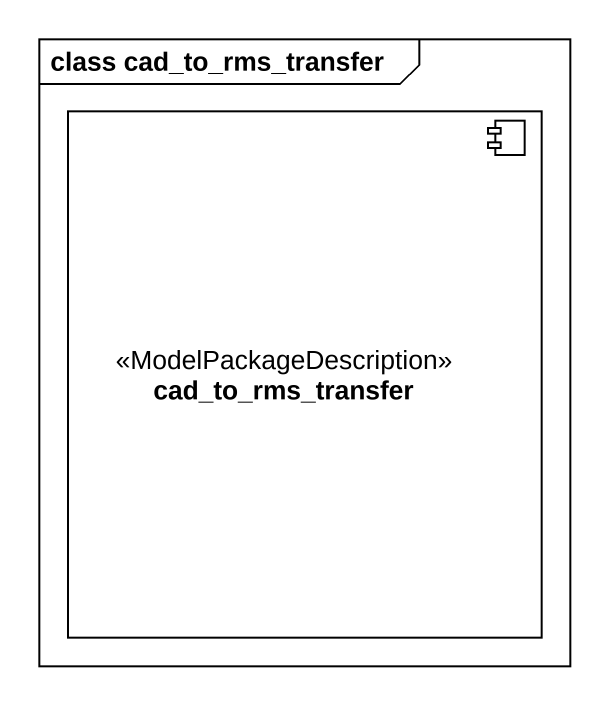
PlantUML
@startuml
mainframe class cad_to_rms_transfer
component cad_to_rms_transfer <<ModelPackageDescription>>
@enduml
